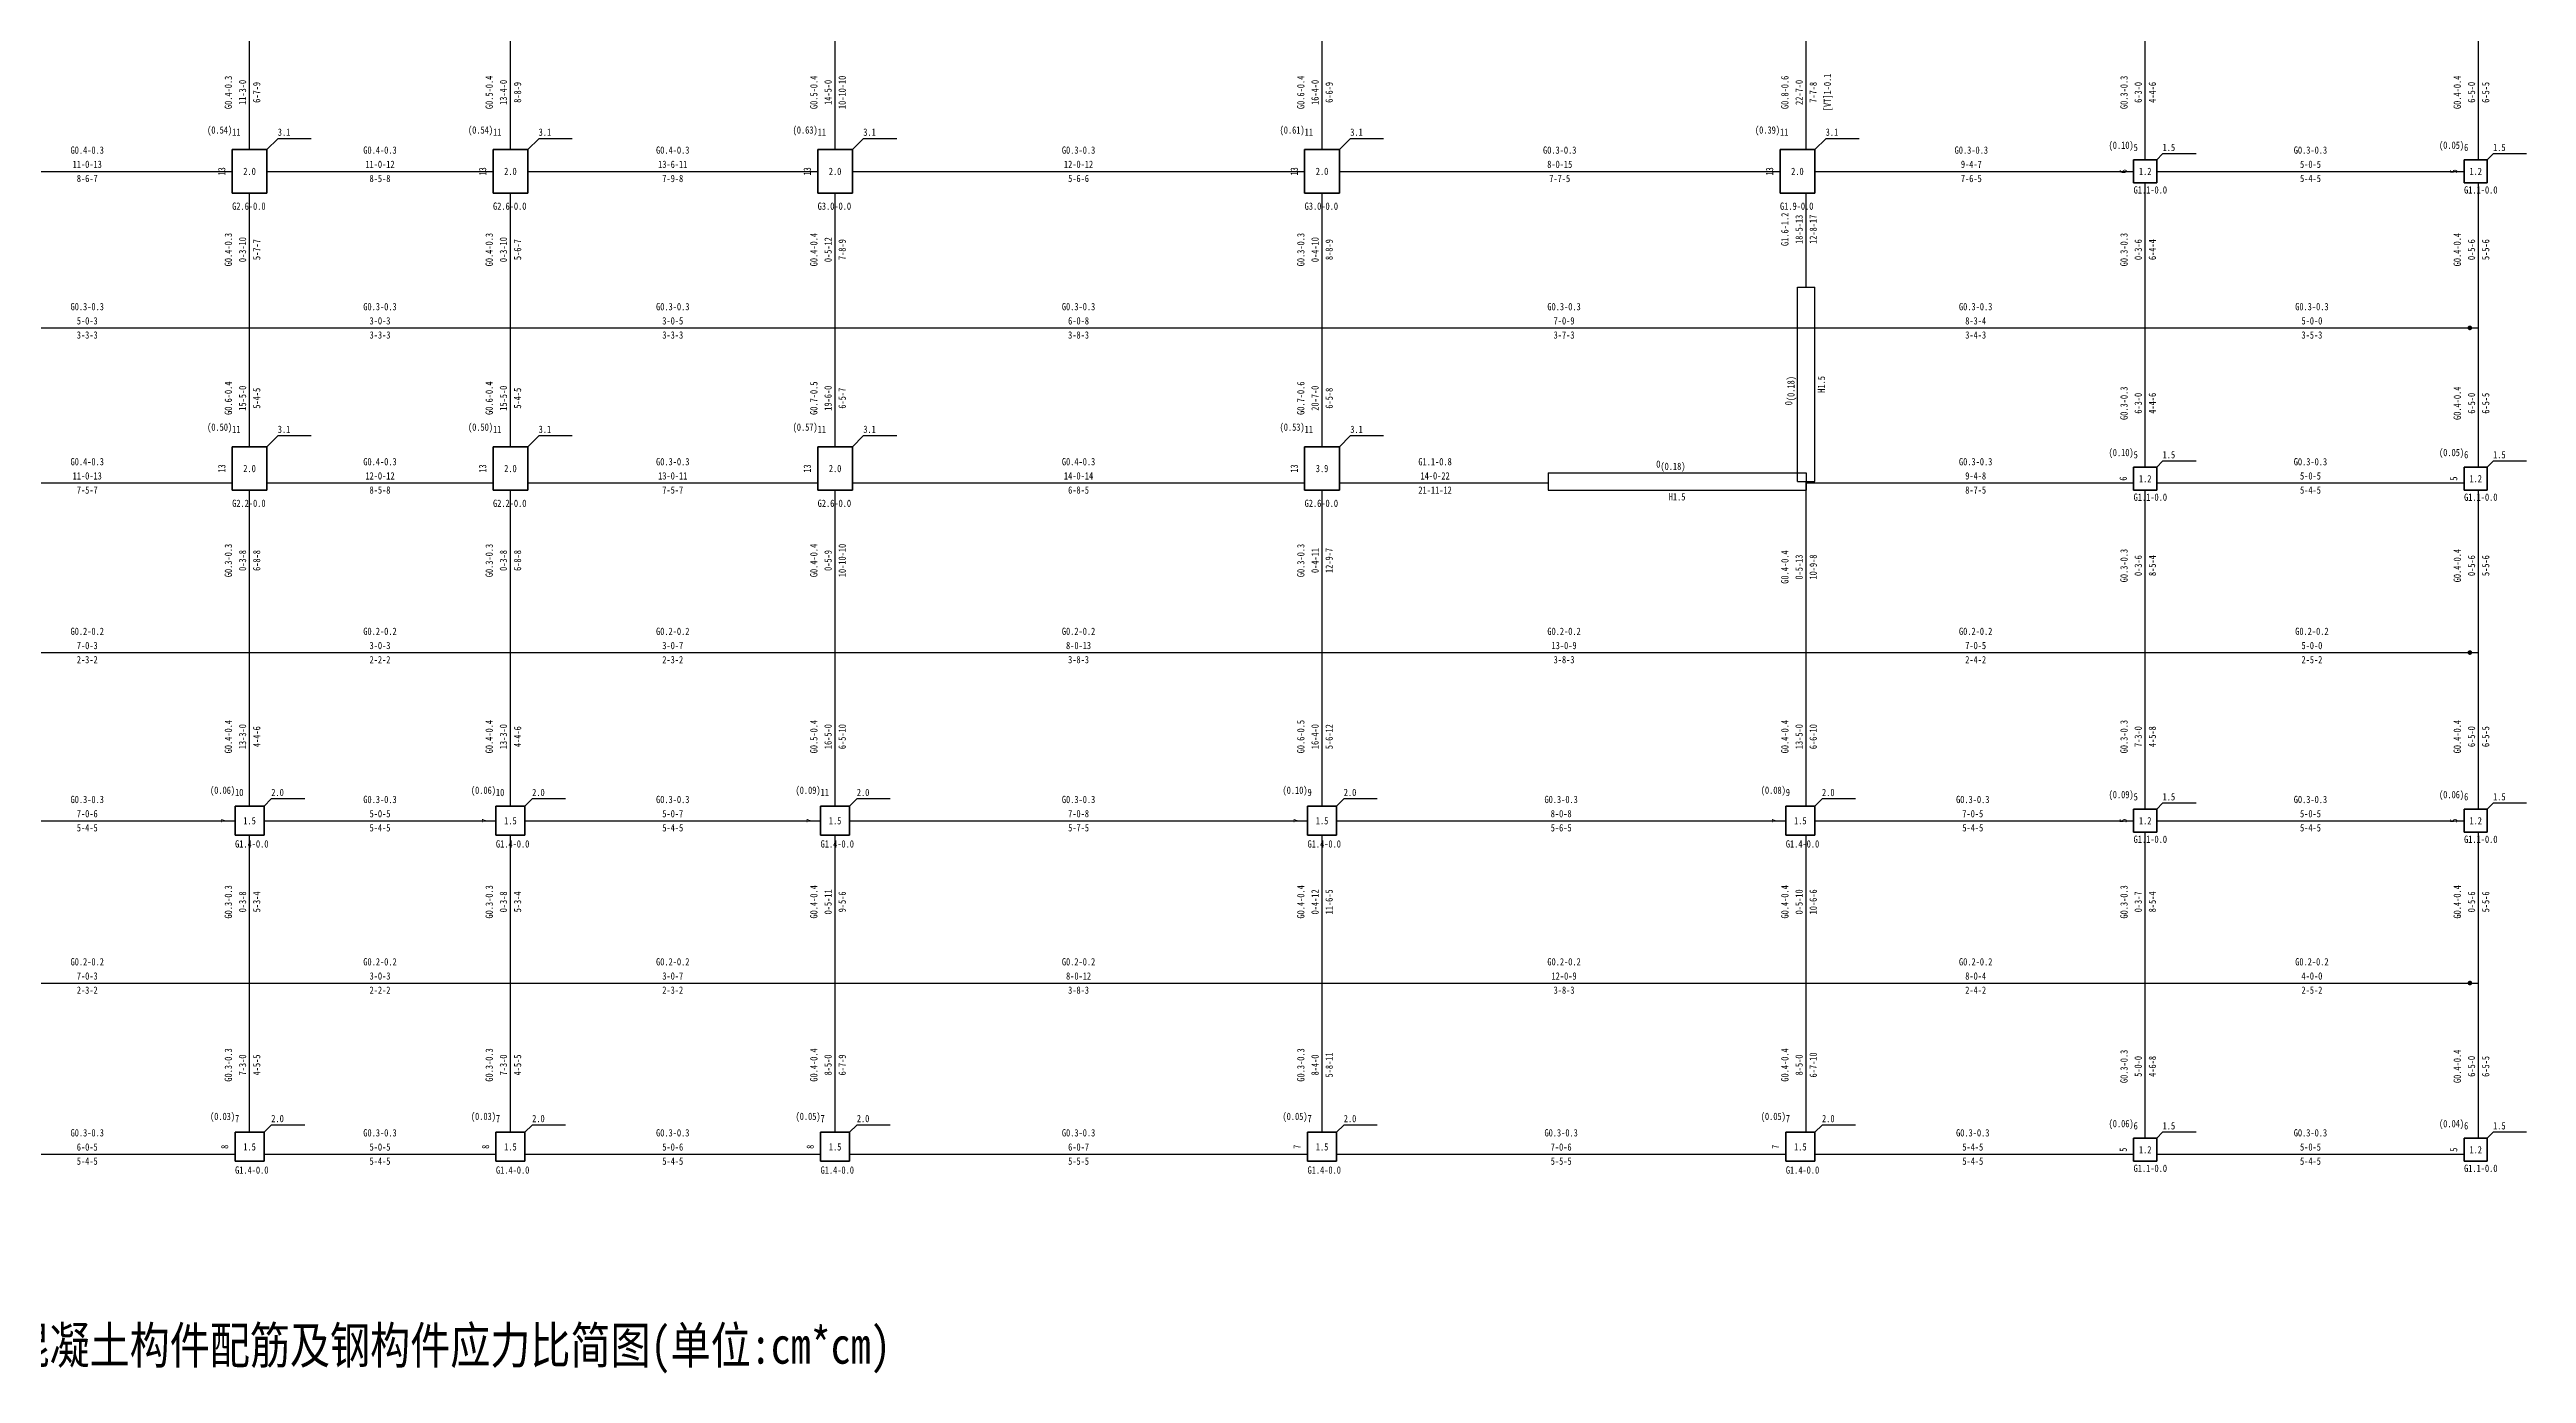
# Model space of a CAD drawing. Header units: millimetres. Extents: x -7820 to 78100, y -396413 to 46100.
# Drawn here: x 23222 to 65949, y -288384 to -265549 of the extents above; entities that cross this region are included whole.
import ezdxf
from ezdxf.enums import TextEntityAlignment as Align

# ---------------------------------------------------------------- set-up
doc = ezdxf.new("R2010")
doc.units = ezdxf.units.MM
doc.header["$LTSCALE"] = 100
for name, color, linetype, lineweight in [('HIDE', 52, 'Continuous', 25), ('层15100', 134, 'Continuous', 25), ('层15101', 52, 'Continuous', 25), ('层15103', 84, 'Continuous', 25), ('层15202', 7, 'Continuous', 25), ('层15220', 4, 'Continuous', 25), ('层15221', 2, 'Continuous', 25), ('层15223', 3, 'Continuous', 25)]:
    doc.layers.add(name, color=color, linetype=linetype, lineweight=lineweight)
doc.styles.add('宋体', font='')
doc.styles.get('宋体').set_extended_font_data('宋体')

# ---------------------------------------------------------------- blocks, each defined once
blk = doc.blocks.new('PL4-')
at = {"layer": '层15100'}
for p, q in [((34, 17.375), (34, 19.725)), ((38.5, 17.375), (38.5, 19.725)), ((44.1, 17.375), (44.1, 19.725)), ((52.5, 17.375), (52.5, 19.725)), ((60.85, 17.375), (60.85, 19.725)), ((66.7, 17.2), (66.7, 19.725)), ((72.449, 17.2), (72.45, 19.725)), ((28.7, 17), (33.7, 17)), ((34.3, 17), (38.2, 17)), ((38.8, 17), (43.8, 17)), ((44.4, 17), (52.2, 17)), ((52.8, 17), (60.4, 17)), ((61, 17), (66.5, 17)), ((66.7, 14.3), (66.7, 16.8)), ((66.9, 17), (72.2, 17)), ((72.45, 14.3), (72.449, 16.8)), ((34, 14.3), (34, 16.625)), ((38.5, 14.3), (38.5, 16.625)), ((44.1, 14.3), (44.1, 16.625)), ((52.5, 14.3), (52.5, 16.625)), ((28.4, 14.3), (34, 14.3)), ((34, 12.25), (34, 14.3)), ((34, 14.3), (38.5, 14.3)), ((38.5, 12.25), (38.5, 14.3)), ((38.5, 14.3), (44.1, 14.3)), ((44.1, 12.25), (44.1, 14.3)), ((44.1, 14.3), (52.5, 14.3)), ((52.5, 12.25), (52.5, 14.3)), ((52.5, 14.3), (60.85, 14.3)), ((66.7, 11.9), (66.7, 14.3)), ((72.449, 11.9), (72.45, 14.3)), ((28.7, 11.626), (33.7, 11.626)), ((34.3, 11.626), (38.2, 11.626)), ((38.8, 11.626), (43.8, 11.626)), ((44.4, 11.626), (52.2, 11.626)), ((52.8, 11.625), (56.4, 11.626)), ((60.85, 8.7), (60.85, 11.65)), ((60.85, 11.626), (66.5, 11.626)), ((66.9, 11.625), (72.2, 11.625)), ((34, 8.7), (34, 11.5)), ((38.5, 8.7), (38.5, 11.5)), ((44.1, 8.7), (44.1, 11.5)), ((52.5, 8.7), (52.5, 11.5)), ((66.7, 8.7), (66.7, 11.5)), ((72.45, 8.7), (72.449, 11.5)), ((34, 6.05), (34, 8.7)), ((38.5, 6.05), (38.5, 8.7)), ((44.1, 6.05), (44.1, 8.7)), ((52.5, 6.05), (52.5, 8.7)), ((60.85, 6.05), (60.85, 8.7)), ((66.7, 6), (66.7, 8.7)), ((72.449, 6), (72.45, 8.7)), ((28.65, 5.8), (33.75, 5.8)), ((34.25, 5.8), (38.25, 5.8)), ((38.75, 5.8), (43.85, 5.8)), ((44.35, 5.8), (52.25, 5.8)), ((52.75, 5.8), (60.5, 5.8)), ((61, 5.8), (66.5, 5.8)), ((66.7, 3), (66.7, 5.6)), ((66.9, 5.8), (72.2, 5.8)), ((72.45, 3), (72.449, 5.6)), ((34, 3), (34, 5.55)), ((38.5, 3), (38.5, 5.55)), ((44.1, 3), (44.1, 5.55)), ((52.5, 3), (52.5, 5.55)), ((60.85, 3), (60.85, 5.55)), ((34, 0.425), (34, 3)), ((38.5, 0.425), (38.5, 3)), ((44.1, 0.425), (44.1, 3)), ((52.5, 0.425), (52.5, 3)), ((60.85, 0.425), (60.85, 3)), ((66.7, 0.325), (66.7, 3)), ((72.449, 0.325), (72.45, 3)), ((28.65, 0.05), (33.75, 0.05)), ((34.25, 0.05), (38.25, 0.05)), ((38.75, 0.05), (43.85, 0.05)), ((44.35, 0.05), (52.25, 0.05)), ((52.75, 0.05), (60.5, 0.05)), ((61, 0.05), (66.5, 0.05)), ((66.9, 0.05), (72.2, 0.05))]:
    blk.add_line(p, q, dxfattribs=at)
at = {"layer": '层15100', "color": 2}
blk.add_line((60.85, 15), (60.85, 16.625), dxfattribs=at)
at = {"layer": '层15100', "color": 4}
for p, q in [((60.85, 14.3), (66.7, 14.3)), ((66.7, 14.3), (72.45, 14.3)), ((28.4, 8.7), (34, 8.7)), ((34, 8.7), (38.5, 8.7)), ((38.5, 8.7), (44.1, 8.7)), ((44.1, 8.7), (52.5, 8.7)), ((52.5, 8.7), (60.85, 8.7)), ((60.85, 8.7), (66.7, 8.7)), ((66.7, 8.7), (72.45, 8.7)), ((28.4, 3), (34, 3)), ((34, 3), (38.5, 3)), ((38.5, 3), (44.1, 3)), ((44.1, 3), (52.5, 3)), ((52.5, 3), (60.85, 3)), ((60.85, 3), (66.7, 3)), ((66.7, 3), (72.45, 3))]:
    blk.add_line(p, q, dxfattribs=at)
at = {"layer": '层15100', "color": 1, "linetype": 'Continuous', "const_width": 0.04}
for points in [[(72.32, 14.3, 1), (72.28, 14.3, 1)], [(72.32, 8.7, 1), (72.28, 8.7, 1)], [(72.32, 3, 1), (72.28, 3, 1)]]:
    blk.add_lwpolyline(points, format="xyb", close=True, dxfattribs=at)
at = {"layer": '层15103'}
for p, q in [((60.7, 14.3), (60.7, 15)), ((60.7, 15), (61, 15)), ((61, 14.3), (61, 15)), ((60.7, 11.65), (60.7, 14.3)), ((61, 11.65), (61, 14.3)), ((56.4, 11.8), (60.85, 11.8)), ((56.4, 11.8), (56.4, 11.5)), ((60.7, 11.65), (61, 11.65)), ((60.85, 11.8), (60.85, 11.5)), ((56.4, 11.5), (60.85, 11.5))]:
    blk.add_line(p, q, dxfattribs=at)
at = {"layer": '层15221'}
for p, q in [((34.3, 17.375), (34.487, 17.562)), ((35.063, 17.562), (34.487, 17.562)), ((38.8, 17.375), (38.987, 17.562)), ((39.563, 17.562), (38.987, 17.562)), ((44.4, 17.375), (44.587, 17.562)), ((45.163, 17.562), (44.587, 17.562)), ((52.8, 17.375), (52.987, 17.562)), ((53.563, 17.562), (52.987, 17.562)), ((61, 17.375), (61.188, 17.562)), ((61.764, 17.562), (61.188, 17.562)), ((66.9, 17.2), (67, 17.3)), ((67.576, 17.3), (67, 17.3)), ((72.6, 17.2), (72.7, 17.3)), ((73.276, 17.3), (72.7, 17.3)), ((34.3, 12.25), (34.487, 12.438)), ((35.063, 12.438), (34.487, 12.438)), ((38.8, 12.25), (38.987, 12.438)), ((39.563, 12.438), (38.987, 12.438)), ((44.4, 12.25), (44.587, 12.438)), ((45.163, 12.438), (44.587, 12.438)), ((52.8, 12.25), (52.987, 12.438)), ((53.563, 12.438), (52.987, 12.438)), ((66.9, 11.9), (67, 12)), ((67.576, 12), (67, 12)), ((72.6, 11.9), (72.7, 12)), ((73.276, 12), (72.7, 12)), ((34.25, 6.05), (34.375, 6.175)), ((34.951, 6.175), (34.375, 6.175)), ((38.75, 6.05), (38.875, 6.175)), ((39.451, 6.175), (38.875, 6.175)), ((44.35, 6.05), (44.475, 6.175)), ((45.051, 6.175), (44.475, 6.175)), ((52.75, 6.05), (52.875, 6.175)), ((53.451, 6.175), (52.875, 6.175)), ((61, 6.05), (61.125, 6.175)), ((61.701, 6.175), (61.125, 6.175)), ((66.9, 6), (67, 6.1)), ((67.576, 6.1), (67, 6.1)), ((72.6, 6), (72.7, 6.1)), ((73.276, 6.1), (72.7, 6.1)), ((34.25, 0.425), (34.375, 0.55)), ((34.951, 0.55), (34.375, 0.55)), ((38.75, 0.425), (38.875, 0.55)), ((39.451, 0.55), (38.875, 0.55)), ((44.35, 0.425), (44.475, 0.55)), ((45.051, 0.55), (44.475, 0.55)), ((52.75, 0.425), (52.875, 0.55)), ((53.451, 0.55), (52.875, 0.55)), ((61, 0.425), (61.125, 0.55)), ((61.701, 0.55), (61.125, 0.55)), ((66.9, 0.325), (67, 0.425)), ((67.576, 0.425), (67, 0.425)), ((72.6, 0.325), (72.7, 0.425)), ((73.276, 0.425), (72.7, 0.425))]:
    blk.add_line(p, q, dxfattribs=at)
at = {"layer": '层15202', "style": '宋体', "width": 0.8}
blk.add_text('第 4 层混凝土构件配筋及钢构件应力比简图(单位:cm*cm)', height=0.6335, dxfattribs=at).set_placement((36.25, -3.755), align=Align.BOTTOM_CENTER)
at = {"layer": '层15220', "style": '宋体', "width": 0.8}
for s, rotation, p in [('G0.4-0.3', 89.9997, (33.633, 18.362)), ('11-3-0', 89.9997, (33.878, 18.362)), ('6-7-9', 89.9997, (34.122, 18.362)), ('G0.5-0.4', 89.9997, (38.133, 18.362)), ('13-4-0', 89.9997, (38.378, 18.362)), ('8-8-9', 89.9997, (38.622, 18.362)), ('G0.5-0.4', 89.9997, (43.733, 18.362)), ('14-5-0', 89.9997, (43.978, 18.362)), ('10-10-10', 89.9997, (44.222, 18.362)), ('G0.6-0.4', 89.9997, (52.133, 18.362)), ('16-4-0', 89.9997, (52.378, 18.362)), ('6-6-9', 89.9997, (52.622, 18.362)), ('G0.8-0.6', 89.9997, (60.483, 18.362)), ('22-7-0', 89.9997, (60.728, 18.362)), ('7-7-8', 89.9997, (60.972, 18.362)), ('[VT]1-0.1', 89.9997, (61.217, 18.362)), ('G0.3-0.3', 89.9997, (66.333, 18.362)), ('6-3-0', 89.9997, (66.578, 18.362)), ('4-4-6', 89.9997, (66.822, 18.362)), ('G0.4-0.4', 89.98, (72.082, 18.363)), ('6-5-0', 89.98, (72.327, 18.363)), ('6-5-5', 89.98, (72.572, 18.362)), ('G1.6-1.2', 89.9997, (60.483, 16)), ('G0.4-0.3', 89.9997, (33.633, 15.65)), ('0-3-10', 89.9997, (33.878, 15.65)), ('5-7-7', 89.9997, (34.122, 15.65)), ('G0.4-0.3', 89.9997, (38.133, 15.65)), ('0-3-10', 89.9997, (38.378, 15.65)), ('5-6-7', 89.9997, (38.622, 15.65)), ('G0.4-0.4', 89.9997, (43.733, 15.65)), ('0-5-12', 89.9997, (43.978, 15.65)), ('7-8-9', 89.9997, (44.222, 15.65)), ('G0.3-0.3', 89.9997, (52.133, 15.65)), ('0-4-10', 89.9997, (52.378, 15.65)), ('8-8-9', 89.9997, (52.622, 15.65)), ('18-5-13', 89.9997, (60.728, 16)), ('12-8-17', 89.9997, (60.972, 16)), ('G0.3-0.3', 89.9997, (66.333, 15.65)), ('0-3-6', 89.9997, (66.578, 15.65)), ('6-4-4', 89.9997, (66.822, 15.65)), ('G0.4-0.4', 90.0194, (72.082, 15.65)), ('0-5-6', 90.0194, (72.327, 15.65)), ('5-5-6', 90.0194, (72.572, 15.65)), ('G0.6-0.4', 89.9997, (33.633, 13.087)), ('15-5-0', 89.9997, (33.878, 13.087)), ('5-4-5', 89.9997, (34.122, 13.087)), ('G0.6-0.4', 89.9997, (38.133, 13.087)), ('15-5-0', 89.9997, (38.378, 13.087)), ('5-4-5', 89.9997, (38.622, 13.087)), ('G0.7-0.5', 89.9997, (43.733, 13.087)), ('19-6-0', 89.9997, (43.978, 13.087)), ('6-5-7', 89.9997, (44.222, 13.087)), ('G0.7-0.6', 89.9997, (52.133, 13.087)), ('20-7-0', 89.9997, (52.378, 13.087)), ('6-5-8', 89.9997, (52.622, 13.087)), ('G0.3-0.3', 89.9997, (66.333, 13)), ('G0.4-0.4', 89.98, (72.082, 13)), ('6-3-0', 89.9997, (66.578, 13)), ('4-4-6', 89.9997, (66.822, 13)), ('6-5-0', 89.98, (72.327, 13)), ('6-5-5', 89.98, (72.572, 13)), ('G0.3-0.3', 89.9997, (33.633, 10.288)), ('0-3-8', 89.9997, (33.878, 10.288)), ('6-8-8', 89.9997, (34.122, 10.288)), ('G0.3-0.3', 89.9997, (38.133, 10.288)), ('0-3-8', 89.9997, (38.378, 10.288)), ('6-8-8', 89.9997, (38.622, 10.288)), ('G0.4-0.4', 89.9997, (43.733, 10.288)), ('0-5-9', 89.9997, (43.978, 10.288)), ('10-10-10', 89.9997, (44.222, 10.288)), ('G0.3-0.3', 89.9997, (52.133, 10.288)), ('0-4-11', 89.9997, (52.378, 10.288)), ('12-9-7', 89.9997, (52.622, 10.288)), ('G0.4-0.4', 89.9997, (60.483, 10.175)), ('0-5-13', 89.9997, (60.728, 10.175)), ('10-9-8', 89.9997, (60.972, 10.175)), ('G0.3-0.3', 89.9997, (66.333, 10.2)), ('0-3-6', 89.9997, (66.578, 10.2)), ('8-5-4', 89.9997, (66.822, 10.2)), ('G0.4-0.4', 90.0194, (72.082, 10.2)), ('0-5-6', 90.0194, (72.327, 10.2)), ('5-5-6', 90.0194, (72.572, 10.2)), ('G0.4-0.4', 89.9997, (33.633, 7.25)), ('13-3-0', 89.9997, (33.878, 7.25)), ('4-4-6', 89.9997, (34.122, 7.25)), ('G0.4-0.4', 89.9997, (38.133, 7.25)), ('13-3-0', 89.9997, (38.378, 7.25)), ('4-4-6', 89.9997, (38.622, 7.25)), ('G0.5-0.4', 89.9997, (43.733, 7.25)), ('16-5-0', 89.9997, (43.978, 7.25)), ('6-5-10', 89.9997, (44.222, 7.25)), ('G0.6-0.5', 89.9997, (52.133, 7.25)), ('16-4-0', 89.9997, (52.378, 7.25)), ('5-6-12', 89.9997, (52.622, 7.25)), ('G0.4-0.4', 89.9997, (60.483, 7.25)), ('13-5-0', 89.9997, (60.728, 7.25)), ('6-6-10', 89.9997, (60.972, 7.25)), ('G0.3-0.3', 89.9997, (66.333, 7.25)), ('7-3-0', 89.9997, (66.578, 7.25)), ('4-5-8', 89.9997, (66.822, 7.25)), ('G0.4-0.4', 89.98, (72.082, 7.25)), ('6-5-0', 89.98, (72.327, 7.25)), ('6-5-5', 89.98, (72.572, 7.25)), ('G0.3-0.3', 89.9997, (33.633, 4.4)), ('0-3-8', 89.9997, (33.878, 4.4)), ('5-3-4', 89.9997, (34.122, 4.4)), ('G0.3-0.3', 89.9997, (38.133, 4.4)), ('0-3-8', 89.9997, (38.378, 4.4)), ('5-3-4', 89.9997, (38.622, 4.4)), ('G0.4-0.4', 89.9997, (43.733, 4.4)), ('0-5-11', 89.9997, (43.978, 4.4)), ('9-5-6', 89.9997, (44.222, 4.4)), ('G0.4-0.4', 89.9997, (52.133, 4.4)), ('0-4-12', 89.9997, (52.378, 4.4)), ('11-6-5', 89.9997, (52.622, 4.4)), ('G0.4-0.4', 89.9997, (60.483, 4.4)), ('0-5-10', 89.9997, (60.728, 4.4)), ('10-6-6', 89.9997, (60.972, 4.4)), ('G0.3-0.3', 89.9997, (66.333, 4.4)), ('0-3-7', 89.9997, (66.578, 4.4)), ('8-5-4', 89.9997, (66.822, 4.4)), ('G0.4-0.4', 90.0194, (72.082, 4.4)), ('0-5-6', 90.0194, (72.327, 4.4)), ('5-5-6', 90.0194, (72.572, 4.4)), ('G0.3-0.3', 89.9997, (33.633, 1.587)), ('7-3-0', 89.9997, (33.878, 1.587)), ('4-5-5', 89.9997, (34.122, 1.587)), ('G0.3-0.3', 89.9997, (38.133, 1.587)), ('7-3-0', 89.9997, (38.378, 1.587)), ('4-5-5', 89.9997, (38.622, 1.587)), ('G0.4-0.4', 89.9997, (43.733, 1.587)), ('8-5-0', 89.9997, (43.978, 1.587)), ('6-7-9', 89.9997, (44.222, 1.587)), ('G0.3-0.3', 89.9997, (52.133, 1.587)), ('8-4-0', 89.9997, (52.378, 1.587)), ('5-8-11', 89.9997, (52.622, 1.587)), ('G0.4-0.4', 89.9997, (60.483, 1.587)), ('8-5-0', 89.9997, (60.728, 1.587)), ('6-7-10', 89.9997, (60.972, 1.587)), ('G0.3-0.3', 89.9997, (66.333, 1.562)), ('5-0-0', 89.9997, (66.578, 1.562)), ('4-6-8', 89.9997, (66.822, 1.562)), ('G0.4-0.4', 89.98, (72.082, 1.563)), ('6-5-0', 89.98, (72.327, 1.563)), ('6-5-5', 89.98, (72.572, 1.562))]:
    blk.add_text(s, height=0.126, rotation=rotation, dxfattribs=at).set_placement(p, align=Align.MIDDLE_CENTER)
for s, p in [('G0.4-0.3', (31.2, 17.367)), ('11-0-13', (31.2, 17.122)), ('G0.4-0.3', (36.25, 17.367)), ('11-0-12', (36.25, 17.122)), ('G0.4-0.3', (41.3, 17.367)), ('13-6-11', (41.3, 17.122)), ('G0.3-0.3', (48.3, 17.367)), ('12-0-12', (48.3, 17.122)), ('G0.3-0.3', (56.6, 17.367)), ('8-0-15', (56.6, 17.122)), ('G0.3-0.3', (63.7, 17.367)), ('9-4-7', (63.7, 17.122)), ('G0.3-0.3', (69.55, 17.367)), ('5-0-5', (69.55, 17.122)), ('8-6-7', (31.2, 16.878)), ('8-5-8', (36.25, 16.878)), ('7-9-8', (41.3, 16.878)), ('5-6-6', (48.3, 16.878)), ('7-7-5', (56.6, 16.878)), ('7-6-5', (63.7, 16.878)), ('5-4-5', (69.55, 16.878)), ('G0.3-0.3', (31.2, 14.667)), ('G0.3-0.3', (36.25, 14.667)), ('G0.3-0.3', (41.3, 14.667)), ('G0.3-0.3', (48.3, 14.667)), ('G0.3-0.3', (56.675, 14.667)), ('G0.3-0.3', (63.775, 14.667)), ('G0.3-0.3', (69.575, 14.667)), ('5-0-3', (31.2, 14.422)), ('3-3-3', (31.2, 14.178)), ('3-0-3', (36.25, 14.422)), ('3-3-3', (36.25, 14.178)), ('3-0-5', (41.3, 14.422)), ('3-3-3', (41.3, 14.178)), ('3-8-3', (48.3, 14.178)), ('6-0-8', (48.3, 14.422)), ('3-7-3', (56.675, 14.178)), ('7-0-9', (56.675, 14.422)), ('3-4-3', (63.775, 14.178)), ('8-3-4', (63.775, 14.422)), ('5-0-0', (69.575, 14.422)), ('3-5-3', (69.575, 14.178)), ('G0.4-0.3', (31.2, 11.993)), ('G0.4-0.3', (36.25, 11.993)), ('G0.3-0.3', (41.3, 11.993)), ('G0.4-0.3', (48.3, 11.993)), ('G1.1-0.8', (54.45, 11.993)), ('G0.3-0.3', (63.775, 11.993)), ('G0.3-0.3', (69.55, 11.992)), ('11-0-13', (31.2, 11.748)), ('7-5-7', (31.2, 11.504)), ('12-0-12', (36.25, 11.748)), ('8-5-8', (36.25, 11.504)), ('13-0-11', (41.3, 11.748)), ('7-5-7', (41.3, 11.504)), ('14-0-14', (48.3, 11.748)), ('6-8-5', (48.3, 11.504)), ('21-11-12', (54.45, 11.503)), ('14-0-22', (54.45, 11.748)), ('8-7-5', (63.775, 11.504)), ('9-4-8', (63.775, 11.748)), ('5-0-5', (69.55, 11.747)), ('5-4-5', (69.55, 11.503)), ('G0.2-0.2', (31.2, 9.067)), ('G0.2-0.2', (36.25, 9.067)), ('G0.2-0.2', (41.3, 9.067)), ('G0.2-0.2', (48.3, 9.067)), ('G0.2-0.2', (56.675, 9.067)), ('G0.2-0.2', (63.775, 9.067)), ('G0.2-0.2', (69.575, 9.067)), ('2-3-2', (31.2, 8.578)), ('7-0-3', (31.2, 8.822)), ('3-0-3', (36.25, 8.822)), ('2-2-2', (36.25, 8.578)), ('3-0-7', (41.3, 8.822)), ('2-3-2', (41.3, 8.578)), ('8-0-13', (48.3, 8.822)), ('3-8-3', (48.3, 8.578)), ('13-0-9', (56.675, 8.822)), ('3-8-3', (56.675, 8.578)), ('2-4-2', (63.775, 8.578)), ('7-0-5', (63.775, 8.822)), ('5-0-0', (69.575, 8.822)), ('2-5-2', (69.575, 8.578)), ('G0.3-0.3', (31.2, 6.167)), ('7-0-6', (31.2, 5.922)), ('G0.3-0.3', (36.25, 6.167)), ('5-0-5', (36.25, 5.922)), ('G0.3-0.3', (41.3, 6.167)), ('5-0-7', (41.3, 5.922)), ('G0.3-0.3', (48.3, 6.167)), ('7-0-8', (48.3, 5.922)), ('G0.3-0.3', (56.625, 6.167)), ('8-0-8', (56.625, 5.922)), ('G0.3-0.3', (63.725, 6.167)), ('7-0-5', (63.725, 5.922)), ('G0.3-0.3', (69.55, 6.167)), ('5-0-5', (69.55, 5.922)), ('5-4-5', (31.2, 5.678)), ('5-4-5', (36.25, 5.678)), ('5-4-5', (41.3, 5.678)), ('5-7-5', (48.3, 5.678)), ('5-6-5', (56.625, 5.678)), ('5-4-5', (63.725, 5.678)), ('5-4-5', (69.55, 5.678)), ('G0.2-0.2', (31.2, 3.367)), ('G0.2-0.2', (36.25, 3.367)), ('G0.2-0.2', (41.3, 3.367)), ('G0.2-0.2', (48.3, 3.367)), ('G0.2-0.2', (56.675, 3.367)), ('G0.2-0.2', (63.775, 3.367)), ('G0.2-0.2', (69.575, 3.367)), ('7-0-3', (31.2, 3.122)), ('3-0-3', (36.25, 3.122)), ('3-0-7', (41.3, 3.122)), ('8-0-12', (48.3, 3.122)), ('12-0-9', (56.675, 3.122)), ('8-0-4', (63.775, 3.122)), ('4-0-0', (69.575, 3.122)), ('2-3-2', (31.2, 2.878)), ('2-2-2', (36.25, 2.878)), ('2-3-2', (41.3, 2.878)), ('3-8-3', (48.3, 2.878)), ('3-8-3', (56.675, 2.878)), ('2-4-2', (63.775, 2.878)), ('2-5-2', (69.575, 2.878)), ('G0.3-0.3', (31.2, 0.417)), ('G0.3-0.3', (36.25, 0.417)), ('G0.3-0.3', (41.3, 0.417)), ('G0.3-0.3', (48.3, 0.417)), ('G0.3-0.3', (56.625, 0.417)), ('G0.3-0.3', (63.725, 0.417)), ('G0.3-0.3', (69.55, 0.417)), ('6-0-5', (31.2, 0.172)), ('5-0-5', (36.25, 0.172)), ('5-0-6', (41.3, 0.172)), ('6-0-7', (48.3, 0.172)), ('7-0-6', (56.625, 0.172)), ('5-4-5', (63.725, 0.172)), ('5-0-5', (69.55, 0.172)), ('5-4-5', (31.2, -0.072)), ('5-4-5', (36.25, -0.072)), ('5-4-5', (41.3, -0.072)), ('5-5-5', (48.3, -0.072)), ('5-5-5', (56.625, -0.072)), ('5-4-5', (63.725, -0.072)), ('5-4-5', (69.55, -0.072))]:
    blk.add_text(s, height=0.126, dxfattribs=at).set_placement(p, align=Align.MIDDLE_CENTER)
at = {"layer": '层15221', "style": '宋体', "width": 0.8}
for s, p in [('(0.54)', (33.7, 17.613)), ('(0.54)', (38.2, 17.613)), ('(0.63)', (43.8, 17.613)), ('(0.61)', (52.2, 17.613)), ('(0.39)', (60.4, 17.613)), ('(0.10)', (66.5, 17.35)), ('(0.05)', (72.2, 17.35)), ('(0.50)', (33.7, 12.488)), ('(0.50)', (38.2, 12.488)), ('(0.57)', (43.8, 12.488)), ('(0.53)', (52.2, 12.488)), ('(0.10)', (66.5, 12.05)), ('(0.05)', (72.2, 12.05)), ('(0.06)', (33.75, 6.225)), ('(0.06)', (38.25, 6.225)), ('(0.09)', (43.85, 6.225)), ('(0.10)', (52.25, 6.225)), ('(0.08)', (60.5, 6.225)), ('(0.09)', (66.5, 6.15)), ('(0.06)', (72.2, 6.15)), ('(0.03)', (33.75, 0.6)), ('(0.03)', (38.25, 0.6)), ('(0.05)', (43.85, 0.6)), ('(0.05)', (52.25, 0.6)), ('(0.05)', (60.5, 0.6)), ('(0.06)', (66.5, 0.475)), ('(0.04)', (72.2, 0.475))]:
    blk.add_text(s, height=0.126, dxfattribs=at).set_placement(p, align=Align.BOTTOM_RIGHT)
for s, p in [('11', (33.7, 17.613)), ('3.1', (34.487, 17.613)), ('11', (38.2, 17.613)), ('3.1', (38.987, 17.613)), ('11', (43.8, 17.613)), ('3.1', (44.587, 17.613)), ('11', (52.2, 17.613)), ('3.1', (52.987, 17.613)), ('11', (60.4, 17.613)), ('3.1', (61.188, 17.613)), ('5', (66.5, 17.35)), ('1.5', (67, 17.35)), ('6', (72.2, 17.35)), ('1.5', (72.7, 17.35)), ('11', (33.7, 12.488)), ('3.1', (34.487, 12.488)), ('11', (38.2, 12.488)), ('3.1', (38.987, 12.488)), ('11', (43.8, 12.488)), ('3.1', (44.587, 12.488)), ('11', (52.2, 12.488)), ('3.1', (52.987, 12.488)), ('5', (66.5, 12.05)), ('1.5', (67, 12.05)), ('6', (72.2, 12.05)), ('1.5', (72.7, 12.05)), ('10', (33.75, 6.225)), ('2.0', (34.375, 6.225)), ('10', (38.25, 6.225)), ('2.0', (38.875, 6.225)), ('11', (43.85, 6.225)), ('2.0', (44.475, 6.225)), ('9', (52.25, 6.225)), ('2.0', (52.875, 6.225)), ('9', (60.5, 6.225)), ('2.0', (61.125, 6.225)), ('5', (66.5, 6.15)), ('1.5', (67, 6.15)), ('6', (72.2, 6.15)), ('1.5', (72.7, 6.15)), ('7', (33.75, 0.6)), ('2.0', (34.375, 0.6)), ('7', (38.25, 0.6)), ('2.0', (38.875, 0.6)), ('7', (43.85, 0.6)), ('2.0', (44.475, 0.6)), ('7', (52.25, 0.6)), ('2.0', (52.875, 0.6)), ('7', (60.5, 0.6)), ('2.0', (61.125, 0.6)), ('6', (66.5, 0.475)), ('1.5', (67, 0.475)), ('6', (72.2, 0.475)), ('1.5', (72.7, 0.475))]:
    blk.add_text(s, height=0.126, dxfattribs=at).set_placement(p)
for s, p in [('13', (33.52, 17)), ('13', (38.02, 17)), ('13', (43.62, 17)), ('13', (52.02, 17)), ('13', (60.22, 17)), ('6', (66.32, 17)), ('5', (72.02, 17)), ('13', (33.52, 11.875)), ('13', (38.02, 11.875)), ('13', (43.62, 11.875)), ('13', (52.02, 11.875)), ('6', (66.32, 11.7)), ('5', (72.02, 11.7)), ('7', (33.57, 5.8)), ('7', (38.07, 5.8)), ('7', (43.67, 5.8)), ('7', (52.07, 5.8)), ('7', (60.32, 5.8)), ('5', (66.32, 5.8)), ('5', (72.02, 5.8)), ('8', (33.57, 0.175)), ('8', (38.07, 0.175)), ('8', (43.67, 0.175)), ('7', (52.07, 0.175)), ('7', (60.32, 0.175)), ('5', (66.32, 0.125)), ('5', (72.02, 0.125))]:
    blk.add_text(s, height=0.126, rotation=89.9997, dxfattribs=at).set_placement(p, align=Align.MIDDLE_CENTER)
for s, p in [('2.0', (34, 17)), ('2.0', (38.5, 17)), ('2.0', (44.1, 17)), ('2.0', (52.5, 17)), ('2.0', (60.7, 17)), ('1.2', (66.7, 17)), ('1.2', (72.4, 17)), ('2.0', (34, 11.875)), ('2.0', (38.5, 11.875)), ('2.0', (44.1, 11.875)), ('3.9', (52.5, 11.875)), ('1.2', (66.7, 11.7)), ('1.2', (72.4, 11.7)), ('1.5', (34, 5.8)), ('1.5', (38.5, 5.8)), ('1.5', (44.1, 5.8)), ('1.5', (52.5, 5.8)), ('1.5', (60.75, 5.8)), ('1.2', (66.7, 5.8)), ('1.2', (72.4, 5.8)), ('1.5', (34, 0.175)), ('1.5', (38.5, 0.175)), ('1.5', (44.1, 0.175)), ('1.5', (52.5, 0.175)), ('1.5', (60.75, 0.175)), ('1.2', (66.7, 0.125)), ('1.2', (72.4, 0.125))]:
    blk.add_text(s, height=0.126, dxfattribs=at).set_placement(p, align=Align.MIDDLE_CENTER)
for s, p in [('G1.1-0.0', (66.5, 16.68)), ('G1.1-0.0', (72.2, 16.68)), ('G2.6-0.0', (33.7, 16.4)), ('G2.6-0.0', (38.2, 16.4)), ('G3.0-0.0', (43.8, 16.4)), ('G3.0-0.0', (52.2, 16.4)), ('G1.9-0.0', (60.4, 16.4)), ('G2.2-0.0', (33.7, 11.275)), ('G2.2-0.0', (38.2, 11.275)), ('G2.6-0.0', (43.8, 11.275)), ('G2.6-0.0', (52.2, 11.275)), ('G1.1-0.0', (66.5, 11.38)), ('G1.1-0.0', (72.2, 11.38)), ('G1.4-0.0', (33.75, 5.4)), ('G1.4-0.0', (38.25, 5.4)), ('G1.4-0.0', (43.85, 5.4)), ('G1.4-0.0', (52.25, 5.4)), ('G1.4-0.0', (60.5, 5.4)), ('G1.1-0.0', (66.5, 5.48)), ('G1.1-0.0', (72.2, 5.48)), ('G1.4-0.0', (33.75, -0.225)), ('G1.4-0.0', (38.25, -0.225)), ('G1.4-0.0', (43.85, -0.225)), ('G1.4-0.0', (52.25, -0.225)), ('G1.4-0.0', (60.5, -0.225)), ('G1.1-0.0', (66.5, -0.195)), ('G1.1-0.0', (72.2, -0.195))]:
    blk.add_text(s, height=0.126, dxfattribs=at).set_placement(p, align=Align.MIDDLE_LEFT)
at = {"layer": '层15223', "style": '宋体', "width": 0.8}
blk.add_text('(0.18)', height=0.126, rotation=89.9997, dxfattribs=at).set_placement((60.65, 13.037))
blk.add_text('H1.5', height=0.126, rotation=89.9997, dxfattribs=at).set_placement((61.05, 13.325), align=Align.TOP_CENTER)
blk.add_text('0', height=0.126, rotation=89.9997, dxfattribs=at).set_placement((60.65, 13.037), align=Align.BOTTOM_RIGHT)
blk.add_text('0', height=0.126, dxfattribs=at).set_placement((58.337, 11.85), align=Align.BOTTOM_RIGHT)
blk.add_text('(0.18)', height=0.126, dxfattribs=at).set_placement((58.337, 11.85))
blk.add_text('H1.5', height=0.126, dxfattribs=at).set_placement((58.625, 11.45), align=Align.TOP_CENTER)
at = {"layer": '层15101'}
mesh = blk.add_polyface(dxfattribs=at)
corners = [(33.7, 16.625), (34.3, 16.625), (34.3, 16.625), (33.7, 16.625), (34.3, 16.625), (34.3, 17.375), (34.3, 17.375), (34.3, 16.625), (34.3, 17.375), (33.7, 17.375), (33.7, 17.375), (34.3, 17.375), (33.7, 17.375), (33.7, 16.625), (33.7, 16.625), (33.7, 17.375)]
mesh.append_faces([[corners[k] for k in face] for face in [(0, 1, 2, 3), (4, 5, 6, 7), (8, 9, 10, 11), (12, 13, 14, 15)]])
mesh = blk.add_polyface(dxfattribs=at)
corners = [(38.2, 16.625), (38.8, 16.625), (38.8, 16.625), (38.2, 16.625), (38.8, 16.625), (38.8, 17.375), (38.8, 17.375), (38.8, 16.625), (38.8, 17.375), (38.2, 17.375), (38.2, 17.375), (38.8, 17.375), (38.2, 17.375), (38.2, 16.625), (38.2, 16.625), (38.2, 17.375)]
mesh.append_faces([[corners[k] for k in face] for face in [(0, 1, 2, 3), (4, 5, 6, 7), (8, 9, 10, 11), (12, 13, 14, 15)]])
mesh = blk.add_polyface(dxfattribs=at)
corners = [(43.8, 16.625), (44.4, 16.625), (44.4, 16.625), (43.8, 16.625), (44.4, 16.625), (44.4, 17.375), (44.4, 17.375), (44.4, 16.625), (44.4, 17.375), (43.8, 17.375), (43.8, 17.375), (44.4, 17.375), (43.8, 17.375), (43.8, 16.625), (43.8, 16.625), (43.8, 17.375)]
mesh.append_faces([[corners[k] for k in face] for face in [(0, 1, 2, 3), (4, 5, 6, 7), (8, 9, 10, 11), (12, 13, 14, 15)]])
mesh = blk.add_polyface(dxfattribs=at)
corners = [(52.2, 16.625), (52.8, 16.625), (52.8, 16.625), (52.2, 16.625), (52.8, 16.625), (52.8, 17.375), (52.8, 17.375), (52.8, 16.625), (52.8, 17.375), (52.2, 17.375), (52.2, 17.375), (52.8, 17.375), (52.2, 17.375), (52.2, 16.625), (52.2, 16.625), (52.2, 17.375)]
mesh.append_faces([[corners[k] for k in face] for face in [(0, 1, 2, 3), (4, 5, 6, 7), (8, 9, 10, 11), (12, 13, 14, 15)]])
mesh = blk.add_polyface(dxfattribs=at)
corners = [(60.4, 16.625), (61, 16.625), (61, 16.625), (60.4, 16.625), (61, 16.625), (61, 17.375), (61, 17.375), (61, 16.625), (61, 17.375), (60.4, 17.375), (60.4, 17.375), (61, 17.375), (60.4, 17.375), (60.4, 16.625), (60.4, 16.625), (60.4, 17.375)]
mesh.append_faces([[corners[k] for k in face] for face in [(0, 1, 2, 3), (4, 5, 6, 7), (8, 9, 10, 11), (12, 13, 14, 15)]])
mesh = blk.add_polyface(dxfattribs=at)
corners = [(66.5, 16.8), (66.9, 16.8), (66.9, 16.8), (66.5, 16.8), (66.9, 16.8), (66.9, 17.2), (66.9, 17.2), (66.9, 16.8), (66.9, 17.2), (66.5, 17.2), (66.5, 17.2), (66.9, 17.2), (66.5, 17.2), (66.5, 16.8), (66.5, 16.8), (66.5, 17.2)]
mesh.append_faces([[corners[k] for k in face] for face in [(0, 1, 2, 3), (4, 5, 6, 7), (8, 9, 10, 11), (12, 13, 14, 15)]])
mesh = blk.add_polyface(dxfattribs=at)
corners = [(72.2, 16.8), (72.6, 16.8), (72.6, 16.8), (72.2, 16.8), (72.6, 16.8), (72.6, 17.2), (72.6, 17.2), (72.6, 16.8), (72.6, 17.2), (72.2, 17.2), (72.2, 17.2), (72.6, 17.2), (72.2, 17.2), (72.2, 16.8), (72.2, 16.8), (72.2, 17.2)]
mesh.append_faces([[corners[k] for k in face] for face in [(0, 1, 2, 3), (4, 5, 6, 7), (8, 9, 10, 11), (12, 13, 14, 15)]])
mesh = blk.add_polyface(dxfattribs=at)
corners = [(33.7, 11.5), (34.3, 11.5), (34.3, 11.5), (33.7, 11.5), (34.3, 11.5), (34.3, 12.25), (34.3, 12.25), (34.3, 11.5), (34.3, 12.25), (33.7, 12.25), (33.7, 12.25), (34.3, 12.25), (33.7, 12.25), (33.7, 11.5), (33.7, 11.5), (33.7, 12.25)]
mesh.append_faces([[corners[k] for k in face] for face in [(0, 1, 2, 3), (4, 5, 6, 7), (8, 9, 10, 11), (12, 13, 14, 15)]])
mesh = blk.add_polyface(dxfattribs=at)
corners = [(38.2, 11.5), (38.8, 11.5), (38.8, 11.5), (38.2, 11.5), (38.8, 11.5), (38.8, 12.25), (38.8, 12.25), (38.8, 11.5), (38.8, 12.25), (38.2, 12.25), (38.2, 12.25), (38.8, 12.25), (38.2, 12.25), (38.2, 11.5), (38.2, 11.5), (38.2, 12.25)]
mesh.append_faces([[corners[k] for k in face] for face in [(0, 1, 2, 3), (4, 5, 6, 7), (8, 9, 10, 11), (12, 13, 14, 15)]])
mesh = blk.add_polyface(dxfattribs=at)
corners = [(43.8, 11.5), (44.4, 11.5), (44.4, 11.5), (43.8, 11.5), (44.4, 11.5), (44.4, 12.25), (44.4, 12.25), (44.4, 11.5), (44.4, 12.25), (43.8, 12.25), (43.8, 12.25), (44.4, 12.25), (43.8, 12.25), (43.8, 11.5), (43.8, 11.5), (43.8, 12.25)]
mesh.append_faces([[corners[k] for k in face] for face in [(0, 1, 2, 3), (4, 5, 6, 7), (8, 9, 10, 11), (12, 13, 14, 15)]])
mesh = blk.add_polyface(dxfattribs=at)
corners = [(52.2, 11.5), (52.8, 11.5), (52.8, 11.5), (52.2, 11.5), (52.8, 11.5), (52.8, 12.25), (52.8, 12.25), (52.8, 11.5), (52.8, 12.25), (52.2, 12.25), (52.2, 12.25), (52.8, 12.25), (52.2, 12.25), (52.2, 11.5), (52.2, 11.5), (52.2, 12.25)]
mesh.append_faces([[corners[k] for k in face] for face in [(0, 1, 2, 3), (4, 5, 6, 7), (8, 9, 10, 11), (12, 13, 14, 15)]])
mesh = blk.add_polyface(dxfattribs=at)
corners = [(66.5, 11.5), (66.9, 11.5), (66.9, 11.5), (66.5, 11.5), (66.9, 11.5), (66.9, 11.9), (66.9, 11.9), (66.9, 11.5), (66.9, 11.9), (66.5, 11.9), (66.5, 11.9), (66.9, 11.9), (66.5, 11.9), (66.5, 11.5), (66.5, 11.5), (66.5, 11.9)]
mesh.append_faces([[corners[k] for k in face] for face in [(0, 1, 2, 3), (4, 5, 6, 7), (8, 9, 10, 11), (12, 13, 14, 15)]])
mesh = blk.add_polyface(dxfattribs=at)
corners = [(72.2, 11.5), (72.6, 11.5), (72.6, 11.5), (72.2, 11.5), (72.6, 11.5), (72.6, 11.9), (72.6, 11.9), (72.6, 11.5), (72.6, 11.9), (72.2, 11.9), (72.2, 11.9), (72.6, 11.9), (72.2, 11.9), (72.2, 11.5), (72.2, 11.5), (72.2, 11.9)]
mesh.append_faces([[corners[k] for k in face] for face in [(0, 1, 2, 3), (4, 5, 6, 7), (8, 9, 10, 11), (12, 13, 14, 15)]])
mesh = blk.add_polyface(dxfattribs=at)
corners = [(33.75, 5.55), (34.25, 5.55), (34.25, 5.55), (33.75, 5.55), (34.25, 5.55), (34.25, 6.05), (34.25, 6.05), (34.25, 5.55), (34.25, 6.05), (33.75, 6.05), (33.75, 6.05), (34.25, 6.05), (33.75, 6.05), (33.75, 5.55), (33.75, 5.55), (33.75, 6.05)]
mesh.append_faces([[corners[k] for k in face] for face in [(0, 1, 2, 3), (4, 5, 6, 7), (8, 9, 10, 11), (12, 13, 14, 15)]])
mesh = blk.add_polyface(dxfattribs=at)
corners = [(38.25, 5.55), (38.75, 5.55), (38.75, 5.55), (38.25, 5.55), (38.75, 5.55), (38.75, 6.05), (38.75, 6.05), (38.75, 5.55), (38.75, 6.05), (38.25, 6.05), (38.25, 6.05), (38.75, 6.05), (38.25, 6.05), (38.25, 5.55), (38.25, 5.55), (38.25, 6.05)]
mesh.append_faces([[corners[k] for k in face] for face in [(0, 1, 2, 3), (4, 5, 6, 7), (8, 9, 10, 11), (12, 13, 14, 15)]])
mesh = blk.add_polyface(dxfattribs=at)
corners = [(43.85, 5.55), (44.35, 5.55), (44.35, 5.55), (43.85, 5.55), (44.35, 5.55), (44.35, 6.05), (44.35, 6.05), (44.35, 5.55), (44.35, 6.05), (43.85, 6.05), (43.85, 6.05), (44.35, 6.05), (43.85, 6.05), (43.85, 5.55), (43.85, 5.55), (43.85, 6.05)]
mesh.append_faces([[corners[k] for k in face] for face in [(0, 1, 2, 3), (4, 5, 6, 7), (8, 9, 10, 11), (12, 13, 14, 15)]])
mesh = blk.add_polyface(dxfattribs=at)
corners = [(52.25, 5.55), (52.75, 5.55), (52.75, 5.55), (52.25, 5.55), (52.75, 5.55), (52.75, 6.05), (52.75, 6.05), (52.75, 5.55), (52.75, 6.05), (52.25, 6.05), (52.25, 6.05), (52.75, 6.05), (52.25, 6.05), (52.25, 5.55), (52.25, 5.55), (52.25, 6.05)]
mesh.append_faces([[corners[k] for k in face] for face in [(0, 1, 2, 3), (4, 5, 6, 7), (8, 9, 10, 11), (12, 13, 14, 15)]])
mesh = blk.add_polyface(dxfattribs=at)
corners = [(60.5, 5.55), (61, 5.55), (61, 5.55), (60.5, 5.55), (61, 5.55), (61, 6.05), (61, 6.05), (61, 5.55), (61, 6.05), (60.5, 6.05), (60.5, 6.05), (61, 6.05), (60.5, 6.05), (60.5, 5.55), (60.5, 5.55), (60.5, 6.05)]
mesh.append_faces([[corners[k] for k in face] for face in [(0, 1, 2, 3), (4, 5, 6, 7), (8, 9, 10, 11), (12, 13, 14, 15)]])
mesh = blk.add_polyface(dxfattribs=at)
corners = [(66.5, 5.6), (66.9, 5.6), (66.9, 5.6), (66.5, 5.6), (66.9, 5.6), (66.9, 6), (66.9, 6), (66.9, 5.6), (66.9, 6), (66.5, 6), (66.5, 6), (66.9, 6), (66.5, 6), (66.5, 5.6), (66.5, 5.6), (66.5, 6)]
mesh.append_faces([[corners[k] for k in face] for face in [(0, 1, 2, 3), (4, 5, 6, 7), (8, 9, 10, 11), (12, 13, 14, 15)]])
mesh = blk.add_polyface(dxfattribs=at)
corners = [(72.2, 5.6), (72.6, 5.6), (72.6, 5.6), (72.2, 5.6), (72.6, 5.6), (72.6, 6), (72.6, 6), (72.6, 5.6), (72.6, 6), (72.2, 6), (72.2, 6), (72.6, 6), (72.2, 6), (72.2, 5.6), (72.2, 5.6), (72.2, 6)]
mesh.append_faces([[corners[k] for k in face] for face in [(0, 1, 2, 3), (4, 5, 6, 7), (8, 9, 10, 11), (12, 13, 14, 15)]])
mesh = blk.add_polyface(dxfattribs=at)
corners = [(33.75, -0.075), (34.25, -0.075), (34.25, -0.075), (33.75, -0.075), (34.25, -0.075), (34.25, 0.425), (34.25, 0.425), (34.25, -0.075), (34.25, 0.425), (33.75, 0.425), (33.75, 0.425), (34.25, 0.425), (33.75, 0.425), (33.75, -0.075), (33.75, -0.075), (33.75, 0.425)]
mesh.append_faces([[corners[k] for k in face] for face in [(0, 1, 2, 3), (4, 5, 6, 7), (8, 9, 10, 11), (12, 13, 14, 15)]])
mesh = blk.add_polyface(dxfattribs=at)
corners = [(38.25, -0.075), (38.75, -0.075), (38.75, -0.075), (38.25, -0.075), (38.75, -0.075), (38.75, 0.425), (38.75, 0.425), (38.75, -0.075), (38.75, 0.425), (38.25, 0.425), (38.25, 0.425), (38.75, 0.425), (38.25, 0.425), (38.25, -0.075), (38.25, -0.075), (38.25, 0.425)]
mesh.append_faces([[corners[k] for k in face] for face in [(0, 1, 2, 3), (4, 5, 6, 7), (8, 9, 10, 11), (12, 13, 14, 15)]])
mesh = blk.add_polyface(dxfattribs=at)
corners = [(43.85, -0.075), (44.35, -0.075), (44.35, -0.075), (43.85, -0.075), (44.35, -0.075), (44.35, 0.425), (44.35, 0.425), (44.35, -0.075), (44.35, 0.425), (43.85, 0.425), (43.85, 0.425), (44.35, 0.425), (43.85, 0.425), (43.85, -0.075), (43.85, -0.075), (43.85, 0.425)]
mesh.append_faces([[corners[k] for k in face] for face in [(0, 1, 2, 3), (4, 5, 6, 7), (8, 9, 10, 11), (12, 13, 14, 15)]])
mesh = blk.add_polyface(dxfattribs=at)
corners = [(52.25, -0.075), (52.75, -0.075), (52.75, -0.075), (52.25, -0.075), (52.75, -0.075), (52.75, 0.425), (52.75, 0.425), (52.75, -0.075), (52.75, 0.425), (52.25, 0.425), (52.25, 0.425), (52.75, 0.425), (52.25, 0.425), (52.25, -0.075), (52.25, -0.075), (52.25, 0.425)]
mesh.append_faces([[corners[k] for k in face] for face in [(0, 1, 2, 3), (4, 5, 6, 7), (8, 9, 10, 11), (12, 13, 14, 15)]])
mesh = blk.add_polyface(dxfattribs=at)
corners = [(60.5, -0.075), (61, -0.075), (61, -0.075), (60.5, -0.075), (61, -0.075), (61, 0.425), (61, 0.425), (61, -0.075), (61, 0.425), (60.5, 0.425), (60.5, 0.425), (61, 0.425), (60.5, 0.425), (60.5, -0.075), (60.5, -0.075), (60.5, 0.425)]
mesh.append_faces([[corners[k] for k in face] for face in [(0, 1, 2, 3), (4, 5, 6, 7), (8, 9, 10, 11), (12, 13, 14, 15)]])
mesh = blk.add_polyface(dxfattribs=at)
corners = [(66.5, -0.075), (66.9, -0.075), (66.9, -0.075), (66.5, -0.075), (66.9, -0.075), (66.9, 0.325), (66.9, 0.325), (66.9, -0.075), (66.9, 0.325), (66.5, 0.325), (66.5, 0.325), (66.9, 0.325), (66.5, 0.325), (66.5, -0.075), (66.5, -0.075), (66.5, 0.325)]
mesh.append_faces([[corners[k] for k in face] for face in [(0, 1, 2, 3), (4, 5, 6, 7), (8, 9, 10, 11), (12, 13, 14, 15)]])
mesh = blk.add_polyface(dxfattribs=at)
corners = [(72.2, -0.075), (72.6, -0.075), (72.6, -0.075), (72.2, -0.075), (72.6, -0.075), (72.6, 0.325), (72.6, 0.325), (72.6, -0.075), (72.6, 0.325), (72.2, 0.325), (72.2, 0.325), (72.6, 0.325), (72.2, 0.325), (72.2, -0.075), (72.2, -0.075), (72.2, 0.325)]
mesh.append_faces([[corners[k] for k in face] for face in [(0, 1, 2, 3), (4, 5, 6, 7), (8, 9, 10, 11), (12, 13, 14, 15)]])

msp = doc.modelspace()

# ---------------------------------------------------------------- block references
at = {"layer": 'HIDE', "xscale": 1000, "yscale": 1000, "zscale": 1000}
msp.add_blockref('PL4-', (-7327.5, -284649.6), dxfattribs=at)

doc.saveas('drawing.dxf')
